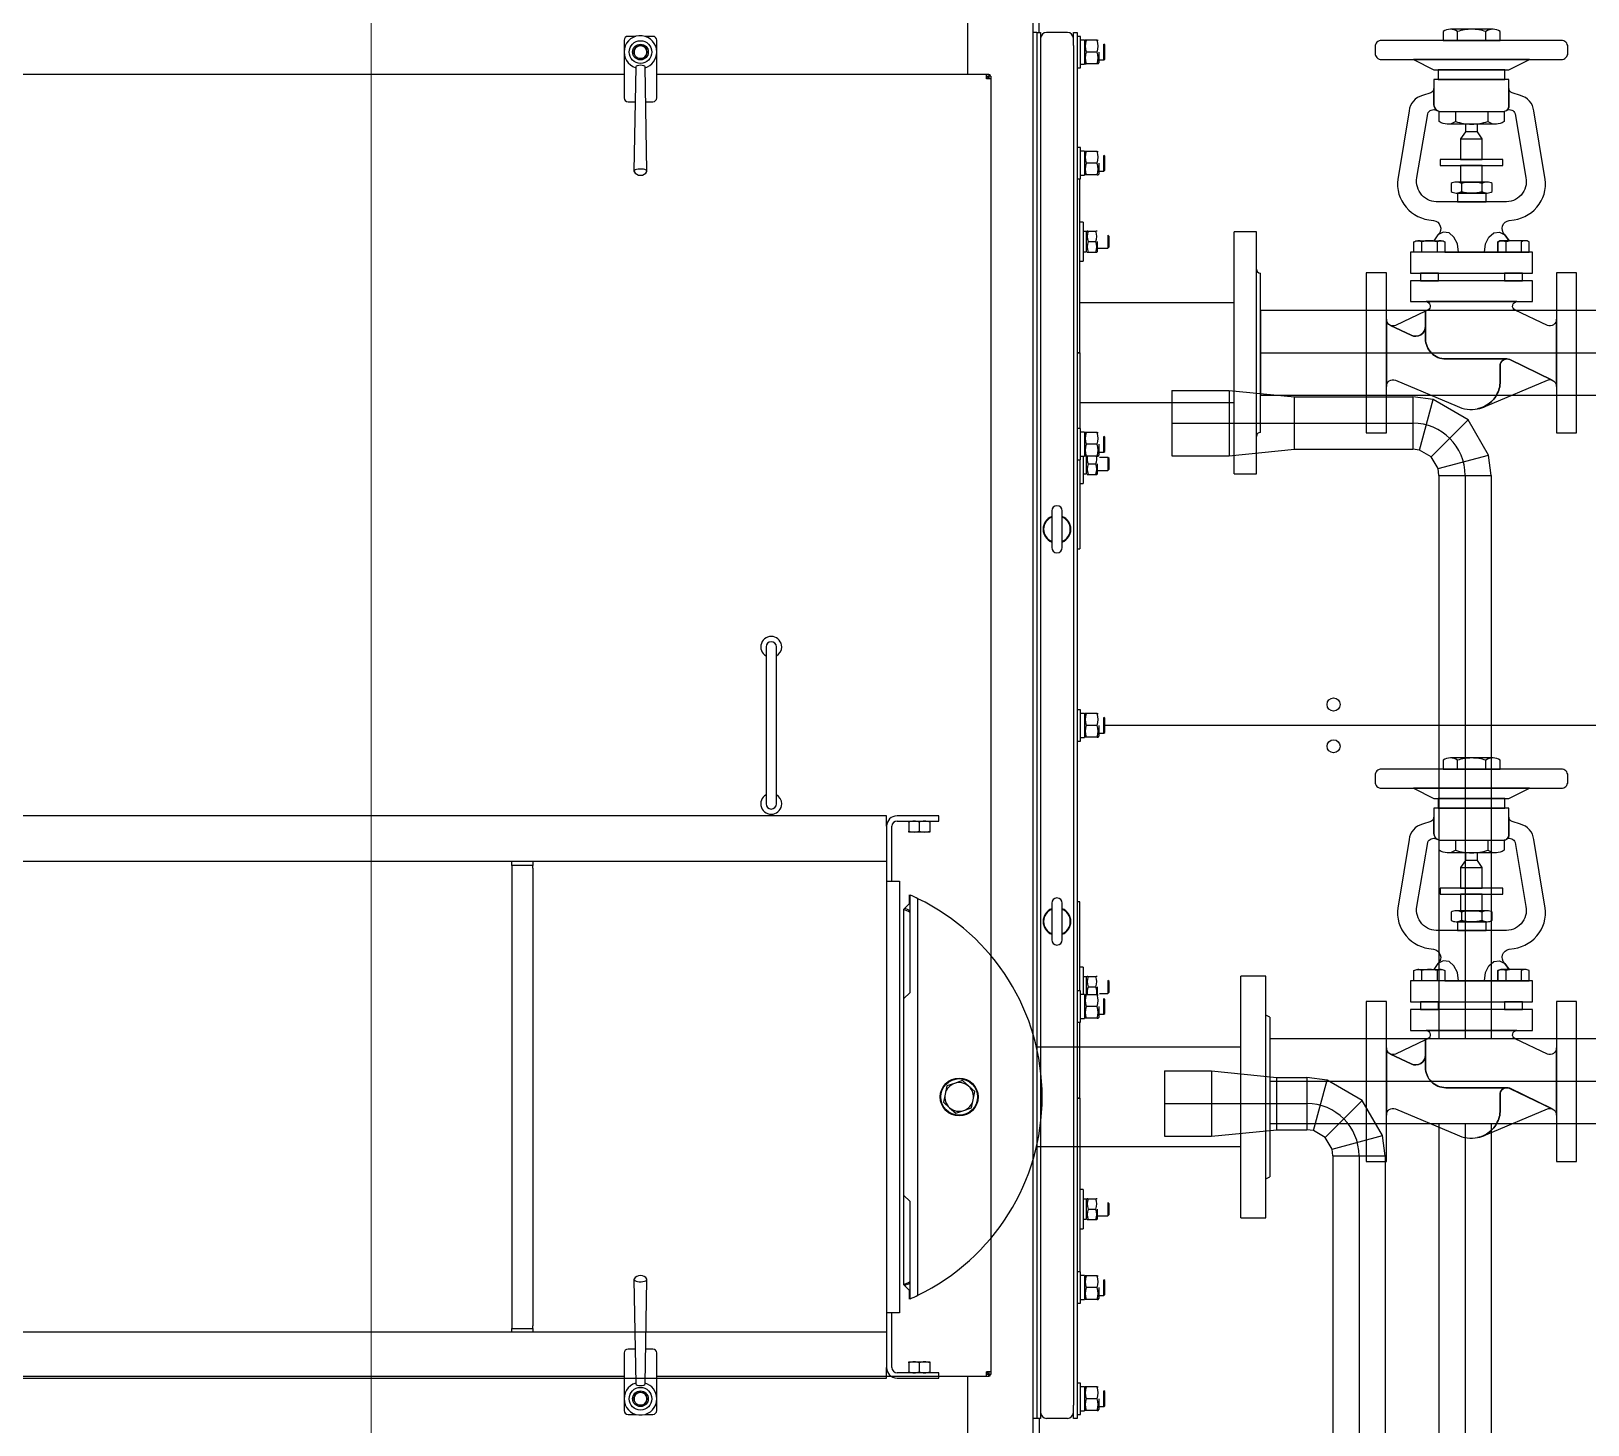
# Model space of a CAD drawing. Extents: x -681219 to -550379, y -242630 to -158199.
# Drawn here: x -575729 to -574538, y -224152 to -223086 of the extents above; entities that cross this region are included whole.
import ezdxf
from ezdxf.lldxf.tags import DXFTag

# ---------------------------------------------------------------- set-up
doc = ezdxf.new("R2010")
doc.units = 0
doc.header["$LTSCALE"] = 1000
doc.linetypes.add('C2', pattern=[17, 14, -1, 1, -1])
doc.layers.get('0').update_dxf_attribs({"linetype": 'CONTINUOUS'})
for name, color, linetype in [('17010700220', 7, 'CONTINUOUS'), ('ABA00801', 7, 'CONTINUOUS'), ('BAA1008001', 7, 'CONTINUOUS'), ('BAC1205501', 7, 'CONTINUOUS'), ('DOTE_油脂（绿）', 7, 'CONTINUOUS'), ('DOTE_油脂（黄）', 7, 'CONTINUOUS'), ('FAA01001', 7, 'CONTINUOUS'), ('FAA01201', 7, 'CONTINUOUS'), ('GAB01201', 7, 'CONTINUOUS'), ('GAE01001', 7, 'CONTINUOUS'), ('GAE01201', 7, 'CONTINUOUS'), ('GBH01001', 7, 'CONTINUOUS'), ('GZDH011002241', 7, 'CONTINUOUS'), ('GZDH011002351', 7, 'CONTINUOUS'), ('GZDH011002511', 7, 'CONTINUOUS'), ('GZDH011002531', 7, 'CONTINUOUS'), ('GZDH011002571', 7, 'CONTINUOUS'), ('GZDH011002741', 7, 'CONTINUOUS'), ('GZDH011002991', 7, 'CONTINUOUS'), ('GZDH011003011', 7, 'CONTINUOUS'), ('GZDH011007211', 7, 'CONTINUOUS'), ('GZDH011007231', 7, 'CONTINUOUS'), ('GZDH011032021', 7, 'CONTINUOUS'), ('GZDH011032241', 7, 'CONTINUOUS'), ('GZDH011034501', 7, 'CONTINUOUS'), ('PIPE-油脂（绿）', 3, 'CONTINUOUS'), ('PIPE-油脂（黄）', 2, 'CONTINUOUS'), ('Q02990157', 7, 'CONTINUOUS'), ('Q02990160', 7, 'CONTINUOUS'), ('中心线', 4, 'C2'), ('辅助线', 11, 'CONTINUOUS')]:
    doc.layers.add(name, color=color, linetype=linetype)
for name, color, linetype, lineweight in [('famsun', 7, 'CONTINUOUS', 0), ('HEAT EXCHANGER', 1, 'CONTINUOUS', 25), ('轴网_轴线', 1, 'CENTER2', 0)]:
    doc.layers.add(name, color=color, linetype=linetype, lineweight=lineweight)
tags = doc.linetypes.add('CENTER2', pattern=[28.575, 19.05, -3.175, 3.175, -3.175]).pattern_tags.tags
tags[10:11] = [DXFTag(74, 4), DXFTag(75, 0), DXFTag(340, '0'), DXFTag(46, 0.0), DXFTag(50, 0.0), DXFTag(44, 0.0), DXFTag(45, 0.0)]
tags[8:9] = [DXFTag(74, 4), DXFTag(75, 0), DXFTag(340, '0'), DXFTag(46, 0.0), DXFTag(50, 0.0), DXFTag(44, 0.0), DXFTag(45, 0.0)]
tags[6:7] = [DXFTag(74, 4), DXFTag(75, 0), DXFTag(340, '0'), DXFTag(46, 0.0), DXFTag(50, 0.0), DXFTag(44, 0.0), DXFTag(45, 0.0)]
tags[4:5] = [DXFTag(74, 4), DXFTag(75, 0), DXFTag(340, '0'), DXFTag(46, 0.0), DXFTag(50, 0.0), DXFTag(44, 0.0), DXFTag(45, 0.0)]

# ---------------------------------------------------------------- blocks, each defined once
blk = doc.blocks.new('轴网8FA15DC97FB90233')
at = {"layer": '轴网_轴线'}
blk.add_line((20000, -1200), (20000, 23700), dxfattribs=at)
blk = doc.blocks.new('HEAT EXCHANGER')
at = {"layer": 'HEAT EXCHANGER'}
for p, q in [((8052, -447.5), (6288, -447.5)), ((8052, -455.5), (8052, -447.5)), ((8092, -447.5), (8060, -447.5)), ((8060, -451.5), (8092, -451.5)), ((8069, -452.2), (8069, -451.5)), ((8069, -452.2), (8069, -459.2)), ((8077, -452.2), (8077, -459.2)), ((8085, -451.5), (8085, -452.2)), ((8085, -452.2), (8085, -459.2)), ((8092, -451.5), (8092, -447.5)), ((8052, -455.5), (8052, -482.5)), ((8052, -455.5), (8052, -497.5)), ((8056, -497.5), (8056, -455.5)), ((8069, -459.9), (8069, -459.2)), ((8073, -459.9), (8069, -459.9)), ((8081, -459.9), (8073, -459.9)), ((8085, -459.9), (8081, -459.9)), ((8085, -459.2), (8085, -459.9)), ((8052, -482.5), (6288, -482.5)), ((7765.5, -485.5), (7765.5, -482.5)), ((7765.5, -485.5), (7765.5, -487.5)), ((7781.5, -485.5), (7765.5, -485.5)), ((7765.5, -487.5), (7765.5, -837.5)), ((7781.5, -482.5), (7781.5, -485.5)), ((7781.5, -487.5), (7781.5, -485.5)), ((7781.5, -487.5), (7781.5, -837.5)), ((8052, -497.5), (8052, -827.5)), ((8052, -497.5), (8056, -497.5)), ((8056, -497.5), (8062, -497.5)), ((8062, -497.5), (8062, -827.5)), ((8069.5, -514.5), (8069.5, -507.9)), ((8070, -582.5), (8070, -508.1)), ((8076, -814.1), (8076, -510.9)), ((8065, -519), (8065.7, -518.3)), ((8065, -519), (8065, -587.5)), ((8065, -519), (8065, -519)), ((8069.5, -514.5), (8065.7, -518.3)), ((8323, -755), (8323, -570)), ((8342, -570), (8323, -570)), ((8342, -755), (8342, -570)), ((8065, -587.5), (8070, -582.5)), ((8065, -587.5), (8065, -737.5)), ((8345, -601.5), (8342, -600)), ((8345, -601.5), (8345, -723.5)), ((8323, -624.5), (8166.7, -624.5)), ((8098, -654.1), (8096.7, -660.3)), ((8104, -652.1), (8098, -654.1)), ((8110, -650), (8104, -652.1)), ((8114.8, -654.2), (8110, -650)), ((8119.5, -658.4), (8114.8, -654.2)), ((8096.7, -660.3), (8095.5, -666.6)), ((8095.5, -666.6), (8100.2, -670.8)), ((8117, -670.9), (8118.3, -664.7)), ((8118.3, -664.7), (8119.5, -658.4)), ((8100.2, -670.8), (8105, -675)), ((8105, -675), (8111, -672.9)), ((8111, -672.9), (8117, -670.9)), ((8166.7, -700.5), (8323, -700.5)), ((8342, -725), (8345, -723.5)), ((8065, -737.5), (8065, -806)), ((8070, -742.5), (8065, -737.5)), ((8070, -816.9), (8070, -742.5)), ((8323, -755), (8342, -755)), ((8065, -806), (8065, -806)), ((8065.7, -806.7), (8065, -806)), ((8065.7, -806.7), (8069.5, -810.5)), ((8069.5, -817.1), (8069.5, -810.5)), ((8056, -827.5), (8052, -827.5)), ((8052, -827.5), (8052, -869.5)), ((8056, -869.5), (8056, -827.5)), ((8062, -827.5), (8056, -827.5)), ((8052, -842.5), (6288, -842.5)), ((7765.5, -837.5), (7765.5, -839.5)), ((7765.5, -842.5), (7765.5, -839.5)), ((7765.5, -839.5), (7781.5, -839.5)), ((7781.5, -839.5), (7781.5, -837.5)), ((7781.5, -839.5), (7781.5, -842.5)), ((8052, -842.5), (8052, -869.5)), ((8069, -865.1), (8073, -865.1)), ((8069, -865.8), (8069, -865.1)), ((8069, -865.8), (8069, -872.8)), ((8073, -865.1), (8081, -865.1)), ((8077, -865.8), (8077, -872.8)), ((8081, -865.1), (8085, -865.1)), ((8085, -865.1), (8085, -865.8)), ((8085, -865.8), (8085, -872.8)), ((6288, -877.5), (8052, -877.5)), ((8052, -877.5), (8052, -869.5)), ((8092, -873.5), (8060, -873.5)), ((8060, -877.5), (8092, -877.5)), ((8069, -873.5), (8069, -872.8)), ((8085, -872.8), (8085, -873.5)), ((8092, -877.5), (8092, -873.5))]:
    blk.add_line(p, q, dxfattribs=at)
for radius in [14.5, 14]:
    blk.add_circle((8107.5, -662.5), radius, dxfattribs=at)
for centre, radius, start, end in [((8060, -455.5), 8, 90, 180), ((8060, -455.5), 4, 90, 180), ((8073.2, -464), 12.5, 90.7876, 109.4685), ((8072.8, -464), 12.5, 70.5315, 89.2124), ((8081.2, -464), 12.5, 90.7876, 109.4685), ((8080.8, -464), 12.5, 70.5315, 89.2124), ((8073.2, -447.4), 12.5, 250.5315, 269.2124), ((8072.8, -447.4), 12.5, 270.7876, 289.4685), ((8081.2, -447.4), 12.5, 250.5315, 269.2124), ((8080.8, -447.4), 12.5, 270.7876, 289.4685), ((8002.5, -662.5), 168.5, 64.1382, 66.3847), ((8002.5, -662.5), 168.5, 295.8618, 64.1382), ((8002.5, -662.5), 156.5, 64.4493, 66.4618), ((8002.5, -662.5), 157.5, 64.6231, 66.3248), ((8107.5, -662.5), 11, 108.664, 168.664), ((8107.5, -662.5), 11, 48.664, 108.664), ((8107.5, -662.5), 11, 348.664, 48.664), ((8107.5, -662.5), 11, 168.664, 228.664), ((8107.5, -662.5), 11, 288.664, 348.664), ((8107.5, -662.5), 11, 228.664, 288.664), ((8002.5, -662.5), 156.5, 293.5382, 295.5507), ((8002.5, -662.5), 157.5, 293.6752, 295.3769), ((8002.5, -662.5), 168.5, 293.6153, 295.8618), ((8073.2, -877.6), 12.5, 90.7876, 109.4685), ((8072.8, -877.6), 12.5, 70.5315, 89.2124), ((8081.2, -877.6), 12.5, 90.7876, 109.4685), ((8080.8, -877.6), 12.5, 70.5315, 89.2124), ((8060, -869.5), 8, 180, 270), ((8060, -869.5), 4, 180, 270), ((8073.2, -861), 12.5, 250.5315, 269.2124), ((8072.8, -861), 12.5, 270.7876, 289.4685), ((8081.2, -861), 12.5, 250.5315, 269.2124), ((8080.8, -861), 12.5, 270.7876, 289.4685)]:
    blk.add_arc(centre, radius, start, end, dxfattribs=at)
blk = doc.blocks.new('fushitu')
at = {"layer": '17010700220', "color": 7, "linetype": 'Continuous'}
for p, q in [((4154, 192.5), (4154, 377.5)), ((4171, 377.5), (4154, 377.5)), ((4171, 192.5), (4171, 377.5)), ((4174, 224), (4174, 346)), ((4154, 192.5), (4171, 192.5))]:
    blk.add_line(p, q, dxfattribs=at)
for centre, start, end in [((4174, 349), 180, 270), ((4174, 221), 90, 180)]:
    blk.add_arc(centre, 3, start, end, dxfattribs=at)
at = {"layer": 'ABA00801', "color": 7, "linetype": 'Continuous'}
for p, q in [((4014.5, 164), (4014.5, 136)), ((4022.5, 136), (4022.5, 164)), ((4014.5, -136), (4014.5, -164)), ((4022.5, -164), (4022.5, -136))]:
    blk.add_line(p, q, dxfattribs=at)
for centre, radius, start, end in [((4018.5, 164), 4, 0, 180), ((4018.5, 150), 10.6, 112.2809, 247.7191), ((4018.5, 150), 10.2, 112.9228, 247.0772), ((4018.5, 150), 10.6, 0, 67.7191), ((4018.5, 150), 10.2, 292.9228, 67.0772), ((4018.5, 150), 10.6, 292.2809, 0), ((4018.5, 136), 4, 180, 0), ((4018.5, -150), 10.6, 112.2809, 247.7191), ((4018.5, -150), 10.2, 112.9228, 247.0772), ((4018.5, -136), 4, 0, 180), ((4018.5, -150), 10.6, 0, 67.7191), ((4018.5, -150), 10.2, 292.9228, 67.0772), ((4018.5, -150), 10.6, 292.2809, 0), ((4018.5, -164), 4, 180, 0)]:
    blk.add_arc(centre, radius, start, end, dxfattribs=at)
at = {"layer": 'BAA1008001', "color": 7, "linetype": 'Continuous'}
for p, q in [((4057.5, 375), (4057.5, 365)), ((4058.5, 374), (4057.5, 375)), ((4058.5, 366), (4058.5, 374)), ((4049.5, 365), (4057.5, 365)), ((4057.5, 365), (4058.5, 366)), ((4057.5, 205), (4051.1, 205)), ((4057.5, 205), (4057.5, 195)), ((4058.5, 204), (4057.5, 205)), ((4058.5, 196), (4058.5, 204)), ((4049.5, 195), (4057.5, 195)), ((4057.5, 195), (4058.5, 196)), ((4057.5, -195), (4057.5, -205)), ((4058.5, -196), (4057.5, -195)), ((4058.5, -204), (4058.5, -196)), ((4051.1, -205), (4057.5, -205)), ((4057.5, -205), (4058.5, -204)), ((4057.5, -365), (4057.5, -375)), ((4058.5, -366), (4057.5, -365)), ((4058.5, -374), (4058.5, -366)), ((4049.5, -375), (4057.5, -375)), ((4057.5, -375), (4058.5, -374))]:
    blk.add_line(p, q, dxfattribs=at)
at = {"layer": 'BAC1205501', "color": 7, "linetype": 'Continuous'}
for p, q in [((4054.4, 509), (4054.4, 521)), ((4055, 520.4), (4054.4, 521)), ((4055, 509.6), (4055, 520.4)), ((4050.4, 509), (4054.4, 509)), ((4054.4, 509), (4055, 509.6)), ((4054.4, 424), (4054.4, 436)), ((4055, 435.4), (4054.4, 436)), ((4055, 424.6), (4055, 435.4)), ((4050.4, 424), (4054.4, 424)), ((4054.4, 424), (4055, 424.6)), ((4054.4, 209), (4054.4, 221)), ((4055, 220.4), (4054.4, 221)), ((4055, 209.6), (4055, 220.4)), ((4050.4, 209), (4054.4, 209)), ((4054.4, 209), (4055, 209.6)), ((4054.4, -6), (4054.4, 6)), ((4055, 5.4), (4054.4, 6)), ((4055, -5.4), (4055, 5.4)), ((4050.4, -6), (4054.4, -6)), ((4054.4, -6), (4055, -5.4)), ((4054.4, -221), (4054.4, -209)), ((4055, -209.6), (4054.4, -209)), ((4055, -220.4), (4055, -209.6)), ((4050.4, -221), (4054.4, -221)), ((4054.4, -221), (4055, -220.4)), ((4054.4, -436), (4054.4, -424)), ((4055, -424.6), (4054.4, -424)), ((4055, -435.4), (4055, -424.6)), ((4050.4, -436), (4054.4, -436)), ((4054.4, -436), (4055, -435.4)), ((4054.4, -521), (4054.4, -509)), ((4055, -509.6), (4054.4, -509)), ((4055, -520.4), (4055, -509.6)), ((4050.4, -521), (4054.4, -521)), ((4054.4, -521), (4055, -520.4))]:
    blk.add_line(p, q, dxfattribs=at)
at = {"layer": 'FAA01001', "color": 7, "linetype": 'Continuous'}
for p, q in [((4041.5, 378), (4041.1, 377.3)), ((4042.2, 378), (4041.6, 378)), ((4042.2, 378), (4048.4, 378)), ((4042.2, 370), (4048.4, 370)), ((4049.1, 378), (4048.4, 378)), ((4049.5, 362.7), (4049.5, 370)), ((4041.5, 362), (4042.2, 362)), ((4042.2, 362), (4048.4, 362)), ((4048.4, 362), (4049, 362)), ((4049.1, 362), (4049.5, 362.7)), ((4041.5, 192), (4042.2, 192)), ((4042.2, 200), (4048.4, 200)), ((4042.2, 192), (4048.4, 192)), ((4048.4, 192), (4049, 192)), ((4049.1, 192), (4049.5, 192.7)), ((4049.5, 192.7), (4049.5, 200)), ((4041.5, -192), (4041.1, -192.7)), ((4042.2, -192), (4041.6, -192)), ((4042.2, -192), (4048.4, -192)), ((4042.2, -200), (4048.4, -200)), ((4049.1, -192), (4048.4, -192)), ((4049.5, -206.1), (4049.5, -200)), ((4041.5, -362), (4041.1, -362.7)), ((4042.2, -362), (4041.6, -362)), ((4042.2, -362), (4048.4, -362)), ((4049.1, -362), (4048.4, -362)), ((4041.5, -378), (4042.2, -378)), ((4042.2, -370), (4048.4, -370)), ((4042.2, -378), (4048.4, -378)), ((4048.4, -378), (4049, -378)), ((4049.1, -378), (4049.5, -377.3)), ((4049.5, -377.3), (4049.5, -370))]:
    blk.add_line(p, q, dxfattribs=at)
for centre, start, end in [((4053.2, 374), 159.9153, 200.0855), ((4053.2, 366), 159.9145, 200.0847), ((4037.4, 374), 339.9145, 20.0847), ((4037.4, 366), 339.9153, 20.0855), ((4053.2, 204), 172.5105, 200.0855), ((4037.4, 204), 339.9145, 9.9914), ((4053.2, 196), 159.9145, 200.0847), ((4037.4, 196), 339.9153, 20.0855), ((4053.2, -196), 159.9153, 200.0855), ((4053.2, -204), 159.9145, 189.9914), ((4037.4, -196), 339.9145, 20.0847), ((4037.4, -204), 351.0161, 20.0855), ((4053.2, -366), 159.9153, 200.0855), ((4037.4, -366), 339.9145, 20.0847), ((4053.2, -374), 159.9145, 200.0847), ((4037.4, -374), 339.9153, 20.0855)]:
    blk.add_arc(centre, 11.6, start, end, dxfattribs=at)
at = {"layer": 'FAA01201', "color": 7, "linetype": 'Continuous'}
for p, q in [((4040, 524), (4039.6, 523.3)), ((4040.8, 524), (4040.1, 524)), ((4049.2, 524), (4040.8, 524)), ((4049.2, 524), (4050, 524)), ((4049.2, 515), (4040.8, 515)), ((4050.4, 515), (4050.4, 506.7)), ((4040, 506), (4040.8, 506)), ((4049.2, 506), (4040.8, 506)), ((4049.9, 506), (4049.2, 506)), ((4050, 506), (4050.4, 506.7)), ((4040, 439), (4039.6, 438.3)), ((4040.8, 439), (4040.1, 439)), ((4049.2, 439), (4040.8, 439)), ((4049.2, 430), (4040.8, 430)), ((4049.2, 439), (4050, 439)), ((4050.4, 430), (4050.4, 421.7)), ((4040.8, 421), (4040, 421)), ((4049.2, 421), (4040.8, 421)), ((4049.2, 421), (4049.9, 421)), ((4050, 421), (4050.4, 421.7)), ((4040, 224), (4039.6, 223.3)), ((4040.8, 224), (4040.1, 224)), ((4049.2, 224), (4040.8, 224)), ((4049.2, 215), (4040.8, 215)), ((4049.2, 224), (4050, 224)), ((4050.4, 215), (4050.4, 206.7)), ((4040.8, 206), (4040, 206)), ((4049.2, 206), (4040.8, 206)), ((4049.2, 206), (4049.9, 206)), ((4050, 206), (4050.4, 206.7)), ((4040, 9), (4039.6, 8.3)), ((4040.8, 9), (4040.1, 9)), ((4049.2, 9), (4040.8, 9)), ((4049.2, 0), (4040.8, 0)), ((4049.2, 9), (4050, 9)), ((4050.4, 0), (4050.4, -8.3)), ((4040.8, -9), (4040, -9)), ((4049.2, -9), (4040.8, -9)), ((4049.2, -9), (4049.9, -9)), ((4050, -9), (4050.4, -8.3)), ((4040, -206), (4039.6, -206.7)), ((4040.8, -206), (4040.1, -206)), ((4049.2, -206), (4040.8, -206)), ((4049.2, -206), (4050, -206)), ((4040.8, -224), (4040, -224)), ((4049.2, -215), (4040.8, -215)), ((4049.2, -224), (4040.8, -224)), ((4049.2, -224), (4049.9, -224)), ((4050, -224), (4050.4, -223.3)), ((4050.4, -215), (4050.4, -223.3)), ((4040, -421), (4039.6, -421.7)), ((4040.8, -421), (4040.1, -421)), ((4049.2, -421), (4040.8, -421)), ((4049.2, -421), (4050, -421)), ((4040.8, -439), (4040, -439)), ((4049.2, -430), (4040.8, -430)), ((4049.2, -439), (4040.8, -439)), ((4049.2, -439), (4049.9, -439)), ((4050, -439), (4050.4, -438.3)), ((4050.4, -430), (4050.4, -438.3)), ((4040, -506), (4039.6, -506.7)), ((4040.8, -506), (4040.1, -506)), ((4049.2, -506), (4040.8, -506)), ((4049.2, -506), (4050, -506)), ((4049.2, -515), (4040.8, -515)), ((4050, -524), (4050.4, -523.3)), ((4050.4, -515), (4050.4, -523.3)), ((4040.8, -524), (4040, -524)), ((4049.2, -524), (4040.8, -524)), ((4049.2, -524), (4049.9, -524))]:
    blk.add_line(p, q, dxfattribs=at)
for centre, start, end in [((4053.1, 519.5), 159.9161, 200.0855), ((4053.1, 519.5), 159.9161, 173.3707), ((4036.9, 519.5), 339.9144, 20.0839), ((4053.1, 510.5), 159.9144, 200.0839), ((4036.9, 510.5), 339.9161, 20.0855), ((4053.1, 510.5), 186.6611, 200.0839), ((4053.1, 434.5), 159.9161, 200.0855), ((4053.1, 425.5), 159.9144, 200.0839), ((4053.1, 434.5), 159.9161, 173.3612), ((4036.9, 434.5), 339.9144, 20.0839), ((4036.9, 425.5), 339.9161, 20.0855), ((4053.1, 425.5), 186.6515, 200.0839), ((4053.1, 219.5), 159.9161, 200.0855), ((4053.1, 210.5), 159.9144, 200.0839), ((4053.1, 219.5), 159.9161, 173.3612), ((4036.9, 219.5), 339.9144, 20.0839), ((4036.9, 210.5), 339.9161, 20.0855), ((4053.1, 210.5), 186.6515, 200.0839), ((4053.1, 4.5), 159.9161, 200.0855), ((4053.1, 4.5), 159.9161, 173.3612), ((4036.9, 4.5), 339.9144, 20.0839), ((4036.9, -4.5), 339.9161, 20.0855), ((4053.1, -4.5), 159.9144, 200.0839), ((4053.1, -4.5), 186.6515, 200.0839), ((4053.1, -210.5), 159.9161, 200.0855), ((4053.1, -210.5), 159.9161, 173.3612), ((4036.9, -210.5), 339.9144, 20.0839), ((4053.1, -219.5), 159.9144, 200.0839), ((4053.1, -219.5), 186.6515, 200.0839), ((4036.9, -219.5), 339.9161, 20.0855), ((4053.1, -425.5), 159.9161, 200.0855), ((4053.1, -425.5), 159.9161, 173.3612), ((4036.9, -425.5), 339.9144, 20.0839), ((4053.1, -434.5), 159.9144, 200.0839), ((4053.1, -434.5), 186.6515, 200.0839), ((4036.9, -434.5), 339.9161, 20.0855), ((4053.1, -510.5), 159.9161, 200.0855), ((4053.1, -510.5), 159.9161, 173.3707), ((4036.9, -510.5), 339.9144, 20.0839), ((4053.1, -519.5), 159.9144, 200.0839), ((4053.1, -519.5), 186.6611, 200.0839), ((4036.9, -519.5), 339.9161, 20.0855)]:
    blk.add_arc(centre, 13.1, start, end, dxfattribs=at)
at = {"layer": 'GAB01201', "color": 7, "linetype": 'Continuous'}
for p, q in [((4036.5, 527), (4034, 527)), ((4036.5, 503), (4036.5, 527)), ((4034, 503), (4036.5, 503)), ((4036.5, 442), (4034, 442)), ((4036.5, 418), (4036.5, 442)), ((4034, 418), (4036.5, 418)), ((4036.5, 227), (4034, 227)), ((4036.5, 203), (4036.5, 227)), ((4034, 203), (4036.5, 203)), ((4036.5, 12), (4034, 12)), ((4036.5, -12), (4036.5, 12)), ((4034, -12), (4036.5, -12)), ((4036.5, -203), (4034, -203)), ((4036.5, -227), (4036.5, -203)), ((4034, -227), (4036.5, -227)), ((4036.5, -418), (4034, -418)), ((4036.5, -442), (4036.5, -418)), ((4034, -442), (4036.5, -442)), ((4036.5, -503), (4034, -503)), ((4036.5, -527), (4036.5, -503)), ((4034, -527), (4036.5, -527))]:
    blk.add_line(p, q, dxfattribs=at)
at = {"layer": 'GAE01001', "color": 7, "linetype": 'Continuous'}
for p, q in [((4041.1, 377.7), (4038.5, 377.7)), ((4041.1, 362.3), (4041.1, 377.7)), ((4038.5, 362.3), (4041.1, 362.3)), ((4041.1, 192.3), (4041.1, 206)), ((4038.5, 192.3), (4041.1, 192.3)), ((4041.1, -192.3), (4038.5, -192.3)), ((4041.1, -206), (4041.1, -192.3)), ((4041.1, -362.3), (4038.5, -362.3)), ((4041.1, -377.7), (4041.1, -362.3)), ((4038.5, -377.7), (4041.1, -377.7))]:
    blk.add_line(p, q, dxfattribs=at)
at = {"layer": 'GAE01201', "color": 7, "linetype": 'Continuous'}
for p, q in [((4039.6, 524.2), (4036.5, 524.2)), ((4039.6, 524.2), (4039.6, 505.8)), ((4036.5, 505.8), (4039.6, 505.8)), ((4039.6, 439.2), (4036.5, 439.2)), ((4039.6, 439.2), (4039.6, 420.8)), ((4036.5, 420.8), (4039.6, 420.8)), ((4039.6, 224.2), (4036.5, 224.2)), ((4039.6, 224.2), (4039.6, 205.8)), ((4036.5, 205.8), (4039.6, 205.8)), ((4039.6, 9.2), (4036.5, 9.2)), ((4039.6, 9.2), (4039.6, -9.2)), ((4036.5, -9.2), (4039.6, -9.2)), ((4039.6, -205.8), (4036.5, -205.8)), ((4039.6, -205.8), (4039.6, -224.2)), ((4036.5, -224.2), (4039.6, -224.2)), ((4039.6, -420.8), (4036.5, -420.8)), ((4039.6, -420.8), (4039.6, -439.2)), ((4036.5, -439.2), (4039.6, -439.2)), ((4039.6, -505.8), (4036.5, -505.8)), ((4039.6, -505.8), (4039.6, -524.2)), ((4036.5, -524.2), (4039.6, -524.2))]:
    blk.add_line(p, q, dxfattribs=at)
at = {"layer": 'GBH01001', "color": 7, "linetype": 'Continuous'}
for p, q in [((4038.5, 385), (4036, 385)), ((4038.5, 385), (4038.5, 355)), ((4036, 355), (4038.5, 355)), ((4038.5, 205.8), (4038.5, 185)), ((4036, 185), (4038.5, 185)), ((4038.5, -185), (4036, -185)), ((4038.5, -185), (4038.5, -205.8)), ((4038.5, -355), (4036, -355)), ((4038.5, -355), (4038.5, -385)), ((4036, -385), (4038.5, -385))]:
    blk.add_line(p, q, dxfattribs=at)
at = {"layer": 'GZDH011002241', "color": 7, "linetype": 'Continuous'}
for p, q in [((3687.5, 524), (3687.5, 480)), ((3696.5, 527), (3690.5, 527)), ((3709.5, 527), (3703.5, 527)), ((3712.5, 480), (3712.5, 524)), ((3690.5, 477), (3696, 477)), ((3704, 477), (3709.5, 477)), ((3687.5, -480), (3687.5, -515)), ((3696, -477), (3690.5, -477)), ((3709.5, -477), (3704, -477)), ((3712.5, -524), (3712.5, -480)), ((3687.5, -515), (3687.5, -524)), ((3690.5, -527), (3696.5, -527)), ((3703.5, -527), (3709.5, -527))]:
    blk.add_line(p, q, dxfattribs=at)
for centre, start, end in [((3690.5, 524), 90, 180), ((3709.5, 524), 0, 90), ((3690.5, 480), 180, 270), ((3709.5, 480), 270, 0), ((3690.5, -480), 90, 180), ((3709.5, -480), 0, 90), ((3690.5, -524), 180, 270), ((3709.5, -524), 270, 0)]:
    blk.add_arc(centre, 3, start, end, dxfattribs=at)
at = {"layer": 'GZDH011002351', "color": 7, "linetype": 'Continuous'}
for p, q in [((4154, 323.1), (4036, 323.1)), ((4036, 247), (4154, 247))]:
    blk.add_line(p, q, dxfattribs=at)
at = {"layer": 'GZDH011002511', "color": 7, "linetype": 'Continuous'}
for p, q in [((4036, 285), (4036, 418)), ((4034, 285), (4036, 285)), ((4036, 285), (4034, 285)), ((4036, 285), (4036, 227)), ((4036, 203), (4036, 135)), ((4034, 135), (4036, 135)), ((4036, -135), (4034, -135)), ((4036, -203), (4036, -135)), ((4036, -285), (4036, -227)), ((4036, -285), (4034, -285)), ((4034, -285), (4036, -285)), ((4036, -285), (4036, -418))]:
    blk.add_line(p, q, dxfattribs=at)
at = {"layer": 'GZDH011002531', "color": 7, "linetype": 'Continuous'}
for p, q in [((4003, 530), (4000, 530)), ((4003, 530), (4003, -530)), ((4003, -530), (4000, -530))]:
    blk.add_line(p, q, dxfattribs=at)
at = {"layer": 'GZDH011002571', "color": 7, "linetype": 'Continuous'}
for p, q in [((4003, 530), (4006, 530)), ((4006, 530), (4006, 520)), ((4031, 520), (4031, 530)), ((4031, 530), (4034, 530)), ((4034, 530), (4034, 520)), ((4003, 520), (4003, -520)), ((4006, 520), (4006, -520)), ((4031, 520), (4031, -520)), ((4034, 520), (4034, -520)), ((4006, -520), (4006, -530)), ((4031, -530), (4031, -520)), ((4034, -520), (4034, -530)), ((4006, -530), (4003, -530)), ((4034, -530), (4031, -530))]:
    blk.add_line(p, q, dxfattribs=at)
at = {"layer": 'GZDH011002741', "color": 7, "linetype": 'Continuous'}
for centre, radius in [((3700, 515), 6), ((3700, 515), 5), ((3700, -515), 6), ((3700, -515), 5)]:
    blk.add_circle(centre, radius, dxfattribs=at)
for centre in [(3700, 515), (3700, -515)]:
    blk.add_arc(centre, 4.93, 255, 195, dxfattribs=at)
at = {"layer": 'GZDH011002991', "color": 7, "linetype": 'Continuous'}
for p, q in [((3950, 545.5), (3950, 498)), ((3950, -498), (3950, -545.5))]:
    blk.add_line(p, q, dxfattribs=at)
at = {"layer": 'GZDH011003011', "color": 7, "linetype": 'Continuous'}
blk.add_line((4000, 1800), (4000, -1800), dxfattribs=at)
at = {"layer": 'GZDH011007211', "color": 7, "linetype": 'Continuous'}
for p, q in [((4026.5, 530), (4010.5, 530)), ((4026.5, -530), (4010.5, -530))]:
    blk.add_line(p, q, dxfattribs=at)
for centre, start, end in [((4010.5, 525.5), 90, 180), ((4026.5, 525.5), 0, 90), ((4010.5, -525.5), 180, 270), ((4026.5, -525.5), 270, 0)]:
    blk.add_arc(centre, 4.5, start, end, dxfattribs=at)
at = {"layer": 'GZDH011007231', "color": 7, "linetype": 'Continuous'}
for p, q in [((4026.5, 530), (4010.5, 530)), ((4026.5, -530), (4010.5, -530))]:
    blk.add_line(p, q, dxfattribs=at)
for centre, start, end in [((4010.5, 525.5), 90, 180), ((4026.5, 525.5), 0, 90), ((4010.5, -525.5), 180, 270), ((4026.5, -525.5), 270, 0)]:
    blk.add_arc(centre, 4.5, start, end, dxfattribs=at)
at = {"layer": 'GZDH011032021', "color": 7, "linetype": 'Continuous'}
for p, q in [((3967.5, 497.5), (3964.5, 494.5)), ((3967.5, 497.5), (3966.5, 497.5)), ((3967.5, 496.5), (3967.5, 497.5)), ((3967.5, -497.5), (3964.5, -494.5)), ((3966.5, -497.5), (3967.5, -497.5)), ((3967.5, -497.5), (3967.5, -496.5))]:
    blk.add_line(p, q, dxfattribs=at)
at = {"layer": 'GZDH011032241', "color": 7, "linetype": 'Continuous'}
for p, q in [((3012.5, 498), (3687.5, 498)), ((3712.5, 498), (3964.5, 498)), ((3964.5, 494.5), (3964.5, 498)), ((3964.5, 498), (3966.5, 498)), ((3964.5, 496.5), (3966.5, 496.5)), ((3968, 494.5), (3964.5, 494.5)), ((3966.5, 498), (3966.5, 496.5)), ((3966.5, 496.5), (3966.5, 494.5)), ((3968, 496.5), (3966.5, 496.5)), ((3968, 496.5), (3968, 494.5)), ((3968, 494.5), (3968, -494.5)), ((3687.5, -498), (3012.5, -498)), ((3964.5, -498), (3712.5, -498)), ((3964.5, -498), (3964.5, -494.5)), ((3968, -494.5), (3964.5, -494.5)), ((3966.5, -496.5), (3964.5, -496.5)), ((3966.5, -498), (3964.5, -498)), ((3966.5, -494.5), (3966.5, -496.5)), ((3966.5, -498), (3966.5, -496.5)), ((3968, -496.5), (3966.5, -496.5)), ((3968, -494.5), (3968, -496.5))]:
    blk.add_line(p, q, dxfattribs=at)
at = {"layer": 'GZDH011034501', "color": 7, "linetype": 'Continuous'}
for p, q in [((4005, 530), (4005, 715)), ((5495, 0), (4055, 0)), ((5495, 0), (4055, 0)), ((4005, -530), (4005, -715))]:
    blk.add_line(p, q, dxfattribs=at)
for centre in [(4230, 16), (4230, -16)]:
    blk.add_circle(centre, 5, dxfattribs=at)
at = {"layer": 'Q02990157', "color": 7, "linetype": 'Continuous'}
for p, q in [((3696.5, 503.7), (3695, 423.9)), ((3705, 423.9), (3703.5, 503.7)), ((3695, -423.9), (3696.5, -503.7)), ((3703.5, -503.7), (3705, -423.9))]:
    blk.add_line(p, q, dxfattribs=at)
for centre in [(3700, 515), (3700, -515)]:
    blk.add_circle(centre, 8.67, dxfattribs=at)
for centre, radius, start, end in [((3700, 515), 12.5, 0, 253.5981), ((3700, 515), 12.5, 286.4019, 0), ((3700, 426.4), 5.67, 210.0522, 270), ((3700, 426.4), 5.67, 270, 329.9478), ((3700, -426.4), 5.67, 90, 149.9478), ((3700, -426.4), 5.67, 30.0522, 90), ((3700, -515), 12.5, 106.4019, 0), ((3700, -515), 12.5, 0, 73.5981)]:
    blk.add_arc(centre, radius, start, end, dxfattribs=at)
for centre, major_axis, start_param, end_param in [((3700, 503.7), (-3.52, 0), 3.147946, 6.276832), ((3700, 423.8), (5, 0), 6.283185, 9.620136), ((3700, 423.8), (5, 0), 6.087828, 6.283185), ((3700, -423.8), (-5, 0), 0, 3.33695), ((3700, -423.8), (-5, 0), 6.087828, 6.283185), ((3700, -503.7), (3.52, 0), 3.147946, 6.276832)]:
    blk.add_ellipse(centre, major_axis=major_axis, ratio=0.34202, start_param=start_param, end_param=end_param, dxfattribs=at)
at = {"layer": 'Q02990160', "color": 7, "linetype": 'Continuous'}
for p, q in [((3796, 60), (3796, 46)), ((3804, 46), (3804, 60)), ((3796, 46), (3796, -46)), ((3804, -46), (3804, 46)), ((3796, -46), (3796, -60)), ((3804, -60), (3804, -46))]:
    blk.add_line(p, q, dxfattribs=at)
for centre, radius, start, end in [((3800, 60), 8, 0, 240), ((3800, 60), 4, 0, 180), ((3800, 60), 8, 300, 0), ((3800, -60), 8, 120, 0), ((3800, -60), 8, 0, 60), ((3800, -60), 4, 180, 0)]:
    blk.add_arc(centre, radius, start, end, dxfattribs=at)
at = {"layer": '辅助线'}
blk.add_blockref('HEAT EXCHANGER', (-4163.8, 378.3), dxfattribs=at)
blk = doc.blocks.new('BSA1L')
at = {"color": 4}
for p, q in [((54.215379, 185.599538), (54.215358, 190.866514)), ((71.09388, 185.599538), (71.09388, 190.866514)), ((53.026763, 143.408363), (53.02674, 137.399566)), ((72.282498, 143.408363), (72.282498, 137.399566)), ((66.099799, 131.20133), (58.900201, 131.20133)), ((56.074416, 127.074309), (68.925583, 127.074309)), ((56.551251, 100.49373), (56.551234, 95.87403)), ((68.758004, 100.49373), (68.758004, 95.87403)), ((32.92306, 65.872712), (32.92306, 59.762096)), ((42.120523, 65.872712), (42.120536, 59.762096)), ((82.879476, 65.872712), (82.879463, 59.762096)), ((92.07694, 65.872712), (92.07694, 59.762096))]:
    blk.add_line(p, q, dxfattribs=at)
for points in [[(119.73171, 181.785914, 0.414214), (115.933099, 185.584525), (9.066901, 185.584525, 0.414214), (5.26829, 181.785914), (5.26829, 178.042425, 0.414214), (9.066901, 174.243814), (62.5, 174.243814), (115.933099, 174.243814, 0.414214), (119.73171, 178.042425)], [(45.745776, 185.569513), (79.563462, 185.599538), (79.563462, 190.911126, 0.151687), (75.321745, 192.203806), (62.654619, 192.203806), (49.987493, 192.203806, 0.151687), (45.745776, 190.911126)], [(84.795625, 157.06318, -0.059994), (84.795625, 157.873976), (84.795625, 162.289753), (40.204374, 162.289753), (40.204374, 157.873976, -0.059994), (40.204374, 157.06318), (40.204374, 147.521136, 0.368201), (43.528159, 143.408363), (81.471841, 143.408363, 0.414214), (84.795625, 146.732148)], [(105.928125, 105.421149), (99.542192, 143.747083, 0.310322), (91.567632, 152.873054), (86.654278, 154.431481, -0.252716), (84.795625, 157.06318), (84.795625, 146.732148, -0.236339), (83.463376, 144.071071, -0.476894), (88.41312, 142.018735), (94.885762, 104.042078, -0.48938), (81.964371, 89.685191), (62.5, 89.685191), (43.035628, 89.685191, -0.48938), (30.114237, 104.042078), (36.58688, 142.018735, -0.476894), (41.536623, 144.071071), (42.896316, 143.580445, -0.323196), (40.204374, 147.521136), (40.204374, 157.06318, -0.252716), (38.345721, 154.431481), (33.432367, 152.873054, 0.310322), (25.457808, 143.747083), (19.071875, 105.421149, 0.440151), (37.124647, 79.035245), (39.997969, 78.598758, -0.614929), (42.823737, 70.241395), (42.582242, 70.034806), (40.105041, 66.601431), (44.424393, 66.601431, -0.151687), (46.735798, 65.897021), (46.735798, 59.737786), (62.5, 59.737786), (78.264201, 59.737786), (78.264201, 65.897021, -0.151687), (80.575606, 66.601431), (84.894959, 66.601431), (82.417757, 70.034806), (82.176262, 70.241395, -0.614929), (85.00203, 78.598758), (87.875353, 79.035245, 0.440151)], [(43.364269, 143.442617), (81.944969, 143.408363), (81.944969, 137.348671, -0.151687), (77.105831, 135.873925), (62.654619, 135.873925), (48.203407, 135.873925, -0.151687), (43.364269, 137.348671)], [(62.654619, 101.460877), (53.493586, 101.460877, 0.151687), (50.425919, 100.525993), (50.425919, 95.841766, 0.151687), (53.493586, 94.906883), (62.654619, 94.906883), (71.815652, 94.906883, 0.151687), (74.883319, 95.841766), (74.883319, 100.525993, 0.151687), (71.815652, 101.460877)], [(46.735798, 59.737786), (28.307798, 59.737786), (28.307798, 65.897021, -0.151687), (30.619203, 66.601431), (37.521798, 66.601431), (44.424393, 66.601431, -0.151687), (46.735798, 65.897021)], [(78.264201, 59.737786), (96.692201, 59.737786), (96.692201, 65.897021, 0.151687), (94.380796, 66.601431), (87.478201, 66.601431), (80.575606, 66.601431, 0.151687), (78.264201, 65.897021)], [(113.000004, 19.972092, -0.522686), (107.606909, 16.222521), (88.390312, 25.330404, -0.756375), (89.461035, 30.377576), (35.538964, 30.377576, -0.756374), (36.60969, 25.330405), (35.219606, 24.671562), (35.219606, 8.304717, 0.414214), (47.219606, -3.695283), (83.507591, -3.695283, -0.114393), (85.267565, -4.103279), (110.50267, -16.265073, -0.305418), (113.000004, -19.972092), (113.000004, 0)], [(79.507591, -7.695283, -0.414214), (83.507591, -3.695283), (47.219606, -3.695283, -0.414214), (35.219606, 8.304717), (35.219606, 15.828597, -0.552777), (26.614703, 10.423555), (14.474356, 16.274468, -0.303723), (11.999995, 19.972092), (11.999995, 0), (11.999995, -19.972092, -0.522686), (17.39309, -16.222521), (53.934214, -31.732036, 0.158217), (66.18024, -33.317683, 0.23204), (77.871512, -24.265637, 0.137413), (79.507591, -15.822343)], [(35.219606, 24.671562), (17.39309, 16.222521, -0.188965), (14.474356, 16.274468), (26.614703, 10.423555, 0.552777), (35.219606, 15.828597)], [(85.220748, -4.080716, 0.550659), (79.507591, -7.695283), (79.507591, -15.822343, -0.137413), (77.871512, -24.265637, -0.23204), (66.18024, -33.317683, 0.064472), (71.065785, -31.732036), (107.606909, -16.222521, -0.187358), (110.50267, -16.265073)]]:
    blk.add_lwpolyline(points, format="xyb", close=True, dxfattribs=at)
for points in [[(96.912516, 174.243814), (62.5, 174.243814), (28.087483, 174.243814), (40.204374, 168.178291), (84.795625, 168.178291)], [(82.297331, 168.178291), (42.702669, 168.178291), (42.702669, 162.289753), (62.5, 162.289753), (82.297331, 162.289753)], [(68.925583, 127.074309), (66.099799, 131.20133), (66.099799, 135.873925), (58.900201, 135.873925), (58.900201, 131.20133), (56.074416, 127.074309), (56.074416, 114.852858), (62.5, 114.852858), (68.925583, 114.852858)], [(81.056809, 114.852858), (62.5, 114.852858), (56.074416, 114.852858), (43.94319, 114.852858), (43.94319, 111.343443), (62.5, 111.343443), (69.325381, 111.343443), (81.056809, 111.343443)], [(68.925583, 111.343443), (56.074416, 111.343443), (56.074416, 101.460877), (68.925583, 101.460877)], [(71.146781, 94.906883), (54.162457, 94.906883), (54.162457, 89.685191), (62.5, 89.685191), (71.146781, 89.685191)], [(98.734061, 59.737786), (62.5, 59.737786), (26.265939, 59.737786), (26.265939, 47.364933), (98.734061, 47.364933)], [(11.999995, 0), (11.999995, 19.972092), (11.999995, 47.5), (0, 47.5), (0, 0), (0, -47.5), (11.999995, -47.5)], [(42.828178, 47.364933), (32.21537, 47.364933), (32.21537, 42.750429), (42.828178, 42.750429)], [(92.784629, 47.364933), (82.171822, 47.364933), (82.171822, 42.750429), (92.784629, 42.750429)], [(125, 47.5), (113.000004, 47.5), (113.000004, 0), (113.000004, -47.5), (125, -47.5), (125, 0)], [(98.734061, 42.750429), (62.5, 42.750429), (26.265939, 42.750429), (26.265939, 30.377576), (98.734061, 30.377576)]]:
    blk.add_lwpolyline(points, close=True, dxfattribs=at)
at = {"color": 4, "flags": 128}
blk.add_lwpolyline([(54.828787, 59.737786), (54.118687, 64.656958), (52.113078, 68.712348), (49.164135, 71.19185), (45.789677, 71.660075), (42.582242, 70.034806), (40.105041, 66.601431)], dxfattribs=at)
at = {"color": 4, "extrusion": (0, 0, -1), "flags": 128}
blk.add_lwpolyline([(-70.171213, 59.737786), (-70.881312, 64.656958), (-72.886921, 68.712348), (-75.835865, 71.19185), (-79.210322, 71.660075), (-82.417757, 70.034806), (-84.894959, 66.601431)], dxfattribs=at)
at = {"color": 4}
for centre, radius, start, end in [((49.948113, 184.727434), 7.476476, 55.197024, 89.698211), ((62.654619, 164.906291), 27.297515, 90, 108.008529), ((62.654619, 164.906291), 27.297515, 71.991471, 90), ((75.361125, 184.727434), 7.476476, 90.301789, 124.802976), ((48.15848, 144.403298), 8.529491, 270.301789, 304.802976), ((62.654619, 167.016127), 31.142202, 251.991471, 270), ((62.654619, 167.016127), 31.142202, 270, 288.008529), ((77.150758, 144.403298), 8.529491, 235.197024, 269.698211), ((53.465105, 96.053865), 5.407086, 55.197024, 89.698211), ((53.465105, 100.313894), 5.407086, 270.301789, 304.802976), ((62.654619, 81.718951), 19.741925, 90, 108.008529), ((62.654619, 114.648808), 19.741925, 251.991471, 270), ((62.654619, 81.718951), 19.741925, 71.991471, 90), ((62.654619, 114.648808), 19.741925, 270, 288.008529), ((71.844133, 96.053865), 5.407086, 90.301789, 124.802976), ((71.844133, 100.313894), 5.407086, 235.197024, 269.698211), ((30.597744, 62.527392), 4.074096, 55.197024, 89.698211), ((37.521798, 51.726416), 14.875015, 90, 108.008529), ((37.521798, 51.726416), 14.875015, 71.991471, 90), ((44.445852, 62.527392), 4.074096, 90.301789, 124.802976), ((80.554147, 62.527392), 4.074096, 55.197024, 89.698211), ((87.478201, 51.726416), 14.875015, 90, 108.008529), ((94.402255, 62.527392), 4.074096, 90.301789, 124.802976)]:
    blk.add_arc(centre, radius, start, end, dxfattribs=at)

msp = doc.modelspace()

# ---------------------------------------------------------------- linework, layer by layer
at = {"layer": 'DOTE_油脂（绿）', "color": 3}
for p, q in [((-574856.5243, -223385.5135), (-574812.6065, -223385.5135)), ((-574812.6065, -223385.5135, 3300), (-574762.6065, -223385.5135, 3300)), ((-574762.6065, -223385.5135), (-574672.2183, -223385.5135)), ((-574632.2183, -223425.5135), (-574632.2183, -223856.543)), ((-574862.1825, -223905.9222), (-574826.2263, -223905.9222)), ((-574826.2263, -223905.9222), (-574776.2263, -223905.9222)), ((-574776.2263, -223905.9222), (-574753.3479, -223905.9222)), ((-574632.2183, -223921.543), (-574632.2183, -225300.0033)), ((-574713.3479, -223945.9222), (-574713.3479, -225010.9833))]:
    msp.add_line(p, q, dxfattribs=at)
for centre in [(-574672.2183, -223425.5135, 3300), (-574753.3479, -223945.9222)]:
    msp.add_arc(centre, 40, 0, 90, dxfattribs=at)
at = {"layer": 'DOTE_油脂（黄）', "color": 1}
for p, q in [((-574788.82, -223331.6983), (-574520.1099, -223331.6983)), ((-574520.1099, -223889.043), (-574781.6421, -223889.043))]:
    msp.add_line(p, q, dxfattribs=at)
at = {"layer": 'PIPE-油脂（绿）', "color": 3}
for p, q in [((-574856.5243, -223360.5135), (-574812.6065, -223360.5135)), ((-574812.6065, -223360.5135, 3300), (-574762.6065, -223365.5135, 3300)), ((-574762.6065, -223365.5135), (-574672.2183, -223365.5135)), ((-574656.6892, -223367.5579, 3300), (-574672.2183, -223365.5135, 3300)), ((-574629.7919, -223383.0871, 3300), (-574656.6892, -223367.5579, 3300)), ((-574614.2628, -223409.9843, 3300), (-574629.7919, -223383.0871, 3300)), ((-574856.5243, -223410.5135), (-574812.6065, -223410.5135)), ((-574812.6065, -223410.5135, 3300), (-574762.6065, -223405.5135, 3300)), ((-574762.6065, -223405.5135), (-574672.2183, -223405.5135)), ((-574667.0419, -223406.195, 3300), (-574672.2183, -223405.5135, 3300)), ((-574658.0762, -223411.3713, 3300), (-574667.0419, -223406.195, 3300)), ((-574652.8998, -223420.3371, 3300), (-574658.0762, -223411.3713, 3300)), ((-574612.2183, -223425.5135, 3300), (-574614.2628, -223409.9843, 3300)), ((-574652.2183, -223425.5135, 3300), (-574652.8998, -223420.3371, 3300)), ((-574652.2183, -223425.5135), (-574652.2183, -223856.543)), ((-574612.2183, -223425.5135), (-574612.2183, -223856.543)), ((-574862.1825, -223880.9222), (-574826.2263, -223880.9222)), ((-574826.2263, -223880.9222), (-574776.2263, -223885.9222)), ((-574776.2263, -223885.9222), (-574753.3479, -223885.9222)), ((-574737.8187, -223887.9667), (-574753.3479, -223885.9222)), ((-574710.9215, -223903.4958), (-574737.8187, -223887.9667)), ((-574695.3923, -223930.3931), (-574710.9215, -223903.4958)), ((-574826.2263, -223930.9222), (-574776.2263, -223925.9222)), ((-574776.2263, -223925.9222), (-574753.3479, -223925.9222)), ((-574748.1715, -223926.6037), (-574753.3479, -223925.9222)), ((-574739.2057, -223931.7801), (-574748.1715, -223926.6037)), ((-574652.2183, -223921.543), (-574652.2183, -225300.0033)), ((-574612.2183, -223921.543), (-574612.2183, -225300.0033)), ((-574862.1825, -223930.9222), (-574826.2263, -223930.9222)), ((-574734.0294, -223940.7458), (-574739.2057, -223931.7801)), ((-574693.3479, -223945.9222), (-574695.3923, -223930.3931)), ((-574733.3479, -223945.9222), (-574734.0294, -223940.7458)), ((-574733.3479, -223945.9222), (-574733.3479, -225010.9833)), ((-574693.3479, -223945.9222), (-574693.3479, -225010.9833))]:
    msp.add_line(p, q, dxfattribs=at)
at = {"layer": 'PIPE-油脂（绿）'}
for p, q in [((-574856.5243, -223360.5135, 3300), (-574856.5243, -223410.5135, 3300)), ((-574812.6065, -223360.5135, 3300), (-574812.6065, -223410.5135, 3300)), ((-574762.6065, -223405.5135, 3300), (-574762.6065, -223365.5135, 3300)), ((-574672.2183, -223365.5135, 3300), (-574672.2183, -223405.5135, 3300)), ((-574667.0419, -223406.195, 3300), (-574656.6892, -223367.5579, 3300)), ((-574658.0762, -223411.3713, 3300), (-574629.7919, -223383.0871, 3300)), ((-574652.8998, -223420.3371, 3300), (-574614.2628, -223409.9843, 3300)), ((-574652.2183, -223425.5135, 3300), (-574612.2183, -223425.5135, 3300)), ((-574862.1825, -223880.9222), (-574862.1825, -223930.9222)), ((-574826.2263, -223880.9222), (-574826.2263, -223930.9222)), ((-574776.2263, -223925.9222), (-574776.2263, -223885.9222)), ((-574753.3479, -223885.9222), (-574753.3479, -223925.9222)), ((-574748.1715, -223926.6037), (-574737.8187, -223887.9667)), ((-574739.2057, -223931.7801), (-574710.9215, -223903.4958)), ((-574734.0294, -223940.7458), (-574695.3923, -223930.3931)), ((-574733.3479, -223945.9222), (-574693.3479, -223945.9222))]:
    msp.add_line(p, q, dxfattribs=at)
at = {"layer": 'PIPE-油脂（黄）', "color": 1}
for p, q in [((-574788.82, -223299.1983), (-574520.1099, -223299.1983)), ((-574788.82, -223364.1983), (-574520.1099, -223364.1983)), ((-574520.1099, -223856.543), (-574781.6421, -223856.543)), ((-574520.1099, -223921.543), (-574781.6421, -223921.543))]:
    msp.add_line(p, q, dxfattribs=at)
at = {"layer": 'PIPE-油脂（黄）'}
for p, q in [((-574788.82, -223299.1983, 3800), (-574788.82, -223364.1983, 3800)), ((-574781.6421, -223856.543, 3800), (-574781.6421, -223921.543, 3800))]:
    msp.add_line(p, q, dxfattribs=at)

# ---------------------------------------------------------------- block references
at = {"color": 7, "xscale": 1.28723254430072, "yscale": 1.28723254430072, "zscale": 1.28723254430072, "rotation": 1.243313081971332e-05}
for p in [(-574707.8528, -223331.6983, 3800), (-574707.8528, -223889.043, 3800)]:
    msp.add_blockref('BSA1L', p, dxfattribs=at)
at = {"layer": 'famsun', "xscale": -1}
msp.add_blockref('轴网8FA15DC97FB90233', (-555468.721, -226916.6983), dxfattribs=at)
at = {"layer": '中心线'}
msp.add_blockref('fushitu', (-578962.82, -223616.6983), dxfattribs=at)

doc.saveas('drawing.dxf')
